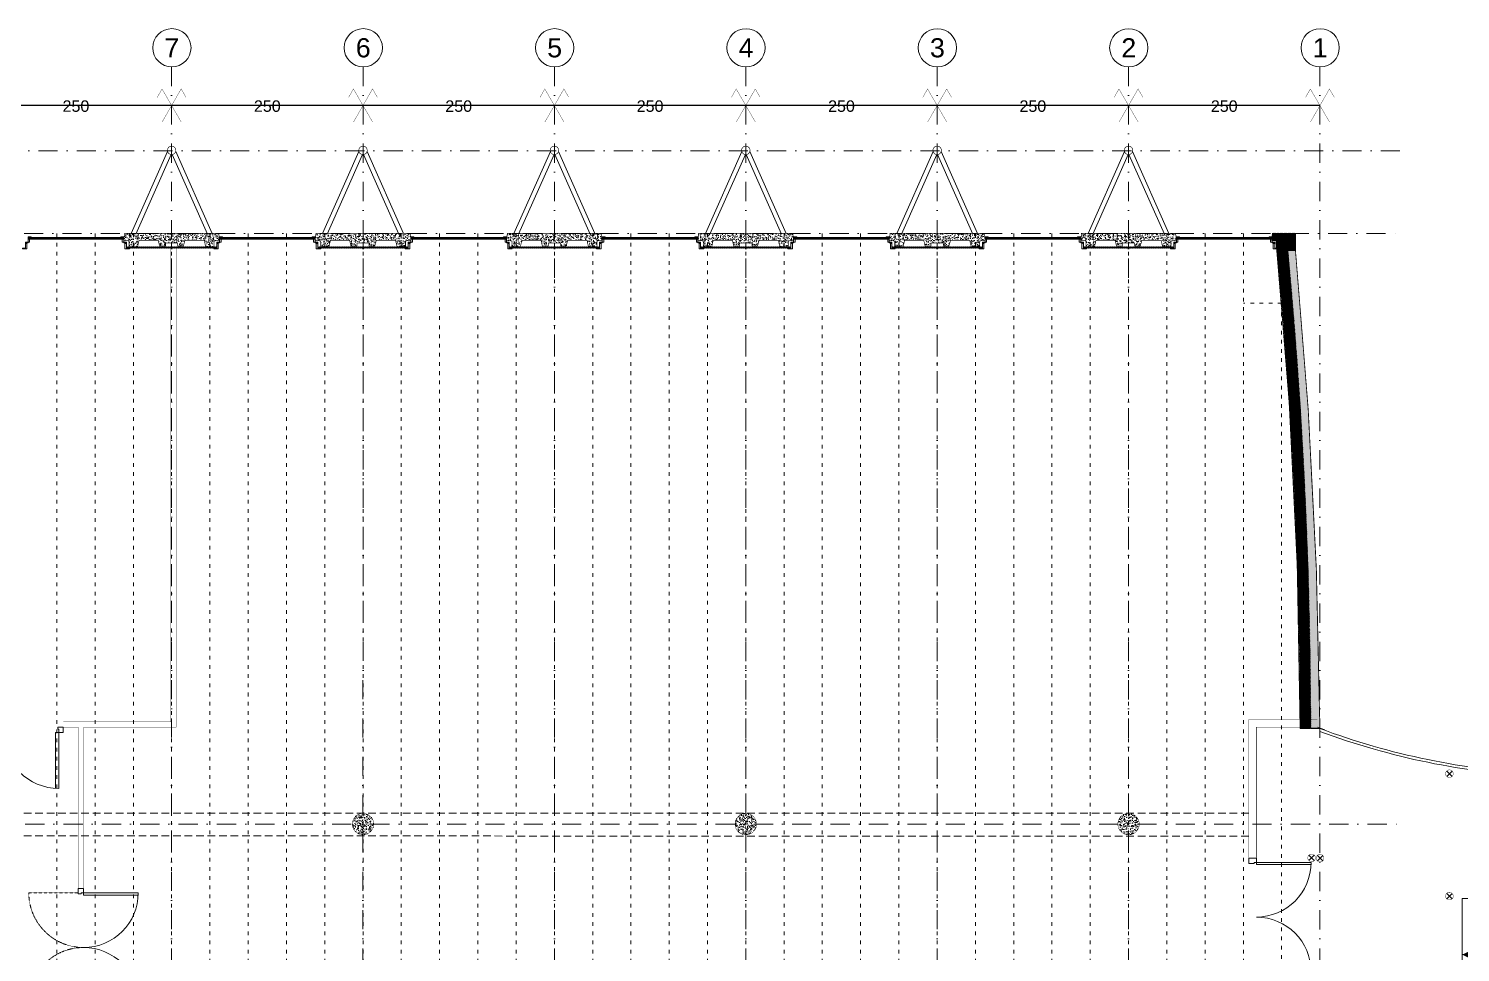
# Model space of a CAD drawing. Header units: millimetres. Extents: x 0 to 111176, y 95213 to 141729.
# Drawn here: x 53561 to 55431, y 115568 to 116776 of the extents above; entities that cross this region are included whole.
import ezdxf
from ezdxf.enums import TextEntityAlignment as Align

# ---------------------------------------------------------------- set-up
doc = ezdxf.new("R2010")
doc.units = ezdxf.units.MM
for name, pattern in [('ACAD_ISO03W100', [30, 12, -18]), ('CACHE2', [0.1875, 0.125, -0.0625]), ('CONTINU', [0]), ('DISCONTINU', [0.75, 0.5, -0.25]), ('HIDDEN2', [0.1875, 0.125, -0.0625]), ('TIRETPT2', [0.5, 0.25, -0.125, 0, -0.125])]:
    doc.linetypes.add(name, pattern=pattern)
doc.layers.get('Defpoints').update_dxf_attribs({"lineweight": 9})
doc.layers.add('CDP', color=7, linetype='Continuous', lineweight=9, true_color=0x364259)
doc.layers.add('STR_BOLLARD', color=7, linetype='Continuous', lineweight=9, true_color=0x1c1c1c)
doc.layers.add('Invisible', color=52, linetype='Continuous', lineweight=9, plot=False)
doc.layers.add('NOM_Espaces_SU', color=15, linetype='Continuous', lineweight=9, plot=False)
for name, color, linetype, lineweight in [('MEN_Ext', 115, 'Continuous', 9), ('MEN_Ext_Murs-rideaux', 113, 'Continuous', 9), ('MEN_Int', 153, 'Continuous', 9), ('MEN_Int_Escaliers', 25, 'Continuous', 9), ('MEN_Int_PCF', 177, 'Continuous', 9), ('NOM_Espaces', 14, 'Continuous', 9), ('SSI-Evacuation', 90, 'Continuous', 9), ('SSI_DI', 20, 'Continuous', 9), ('SSI_UGCIS', 94, 'Continuous', 9), ('STR_BOLLARD_Axes', 252, 'Continuous', 9), ('STR_BOLLARD_projeté', 251, 'Continuous', 9)]:
    doc.layers.add(name, color=color, linetype=linetype, lineweight=lineweight)
doc.styles.add('Arial-15', font='arial.ttf', dxfattribs={"height": 15})
doc.styles.add('Arial-20', font='arial.ttf', dxfattribs={"height": 20})
doc.styles.get("Standard").update_dxf_attribs({"font": 'arial.ttf'})
doc.dimstyles.new('Cote-15', dxfattribs={"dimtxt": 15, "dimasz": 15, "dimexe": 1.25, "dimexo": 0.625, "dimgap": 7.5, "dimtad": 1, "dimdec": 0, "dimrnd": 0.025, "dimtxsty": 'Arial-15', "dimblk": 'ARCHTICK', "dimcen": 2.5, "dimse1": 1, "dimse2": 1, "dimazin": 0, "dimtfac": 1, "dimtmove": 1, "dimatfit": 3, "dimfxl": 1, "dimarcsym": 0})

# ---------------------------------------------------------------- blocks, each defined once
blk = doc.blocks.new('Fenetres Ext')
for points in [[(14.09999999846332, 3.400000005214679), (14.09999999846332, 4.400000005214679), (18.09999999846332, 4.400000005214679), (18.09999999846332, 3.400000005214679)], [(14.09999999846332, 1.400000005214679), (139.0999999735504, 1.400000005214679), (139.0999999735504, 3.400000005214679), (14.09999999846332, 3.400000005214679), (14.09999999846332, 1.400000005214679)], [(14.09999999846332, -2.599999994785321), (16.09999999846332, -2.599999994785321), (16.09999999846332, 1.400000005214679), (14.09999999846332, 1.400000005214679)], [(139.0999999735504, 3.400000005214679), (139.0999999735504, 4.400000005214679), (135.0999999735504, 4.400000005214679), (135.0999999735504, 3.400000005214679)], [(139.0999999735504, -2.599999994785321), (137.0999999735504, -2.599999994785321), (137.0999999735504, 1.400000005214679), (139.0999999735504, 1.400000005214679)], [(6.599999998463318, -10.59999999478532), (10.59999999846332, -10.59999999478532), (10.59999999846332, -3.599999994785321), (11.59999999846332, -3.599999994785321), (11.59999999846332, -4.585936534454959), (12.59999999972251, -4.585936534454959), (12.59999999846332, -11.59999999478532), (6.599999998463318, -11.59999999478532)], [(10.59999999846332, -3.599999994785321), (14.09999999846332, -3.599999994785321), (14.09999999846332, -2.599999994785321), (10.59999999846332, -2.599999994785321), (10.59999999846332, -3.599999994785321)], [(142.5999999735504, -3.599999994785321), (139.0999999735504, -3.599999994785321), (139.0999999735504, -2.599999994785321), (142.5999999735504, -2.599999994785321), (142.5999999735504, -3.599999994785321)], [(146.5999999735504, -10.59999999478532), (142.5999999735504, -10.59999999478532), (142.5999999735504, -3.599999994785321), (141.5999999735504, -3.599999994785321), (141.5999999735504, -4.585936534454959), (140.5999999722912, -4.585936534454959), (140.5999999735504, -11.59999999478532), (146.5999999735504, -11.59999999478532)]]:
    blk.add_lwpolyline(points, close=True)
blk.add_lwpolyline([(14.09999999846332, 2.400000005214679), (139.0999999735504, 2.400000005214679)])
blk = doc.blocks.new('Porte battante double')
at = {"linetype": 'CACHE2'}
blk.add_lwpolyline([(148.4999999812571, 7.112156021292321), (148.4999999792781, 71.50000000564614, 0.4142135623730951), (76.9999999894062, 2.561137080192566e-09, 0.4142135623730951), (5.499999985331669, 71.50000000285218), (5.499999985331669, 6.926756824424956)], format="xyb", dxfattribs=at)
blk.add_lwpolyline([(145.4999999796273, -71.43703520618146), (145.4999999738066, 8.556526154279709e-09), (153.9999999788124, 5.064066499471664e-09), (153.9999999817228, 6.999999992724042), (146.9999999823049, 6.999999993131496), (146.9999999789288, 3.000000003085006), (148.499999980093, 3.00000000622822), (148.4999999784632, -71.49999999260763, -0.4142135623524235), (76.9999999894062, 2.561137080192566e-09, -0.4142135623524235), (5.49999998928979, -71.49999998963904), (5.49999998731073, 3.000000004947651), (6.999999989639036, 3.000000009546056), (6.999999984982423, 7.000000001513399), (-7.450580596923828e-09, 6.999999998603016), (0, 0), (8.499999992316589, 4.540197551250458e-09), (8.499999987892807, -71.43703519919654)], format="xyb")
blk = doc.blocks.new('Porte')
blk.add_lwpolyline([(9.972684131353162, 79.94161479349714), (9.99670763418544, 7.003293212503195), (-0.003291194327175617, 6.999999541556463), (0, 0), (6.99901430029422, 1.746229827404022e-09), (6.998190135927871, 2.502305638219696), (5.498190306709148, 2.501811587368138), (5.472664345637895, 80.00180251570418, -0.4142135623537333), (78.49669962038752, 7.025854876847006), (78.498181771487, 2.525855404732283), (76.99818194215186, 2.525361353880726), (76.99999345361721, -1.979060471057892e-09), (83.99901364254765, -6.05359673500061e-09), (83.99669897276908, 7.027666397683788), (78.49669962038752, 7.025854876847006)], format="xyb")
blk = doc.blocks.new('Porte double 10')
blk.add_lwpolyline([(81.43703520298004, -8.499999990832293), (9.99999999278225, -8.499999998079147), (9.99999999254942, 5.529727786779404e-10), (0, 0), (6.984919309616089e-10, -6.999999998952262), (6.999999993247911, -6.999999998544808), (6.999999993015081, -5.499999994033715), (81.49999999022111, -5.49999999141437, -0.4142135623524235), (10.00000000023283, -76.99999999135616, -0.4142135623524235), (81.50000000465661, -148.4999999768334), (7.000000007450581, -148.4999999893189), (7.000000007450581, -146.9999999848078), (1.909211277961731e-08, -146.9999999852153), (1.862645149230957e-08, -153.9999999845168), (10.00000000814907, -153.9999999832944), (10.00000000675209, -145.4999999846332), (81.43703521694988, -145.4999999774445)], format="xyb")
blk = doc.blocks.new('panneau+contreventement')
at = {"lineweight": 5}
h = blk.add_hatch(dxfattribs=at)
h.set_pattern_fill('AR-CONC', color=252, scale=0.04, angle=360, style=0)
h.set_pattern_definition([(49.99999999999994, (6.955815479159355e-08, 17.59999999470892), (7.287386759840159, -0.6375634215561317), [0.7619999999999998, -8.381999999999998]), (354.9999999999999, (6.955815479159355e-08, 17.59999999470892), (-1.409736856998765, 7.642273809561408), [0.6096, -6.7056233668]), (100.4514446999998, (0.6072803495580956, 17.54686985470835), (5.877649883614139, 7.004710076487798), [0.6476003520000001, -7.123609784]), (46.18419999999995, (6.955815479159355e-08, 19.63199999470817), (10.8431616356852, -1.681693117309098), [1.143, -12.573]), (96.63555760999995, (0.9035960695582617, 19.49185999470865), (9.49616536206013, 9.89704498390885), [0.9714009256, -10.6854243264]), (351.18415117, (6.955815479159355e-08, 19.63199999470817), (9.496165362599092, 9.897044983421296), [0.9143986827999999, -10.0583892768]), (20.99999999999999, (1.016000069557776, 19.12399999471018), (6.064575650765295, -4.090607927483512), [0.7619999999999999, -8.382]), (326, (1.016000069557776, 19.12399999471018), (2.472081133905891, 7.367518644892768), [0.6096, -6.7056]), (71.45144499999996, (1.521381373558143, 18.78311599870722), (8.53665677114865, 3.2769107554362), [0.647600352, -7.123597503999998]), (37.49999999999993, (6.955815479159355e-08, 17.59999999470892), (0.1235441300236765, 3.382201554926124), [0, -6.624319999999999, 0, -6.8072, 0, -6.731]), (7.499999999999964, (6.955815479159355e-08, 17.59999999470892), (2.672786500412234, 4.007222992724778), [0, -3.88112, 0, -6.47192, 0, -2.5654]), (327.4999999999998, (-2.265679930442275, 17.59999999470892), (5.423623806674856, -0.2291497597069439), [0, -2.54, 0, -7.9248, 0, -10.5156]), (317.4999999999999, (-3.281679930441896, 17.59999999470892), (5.925167255440723, 1.017059641333315), [0, -3.302, 0, -5.26288, 0, -7.4676])])
h.paths.add_polyline_path([(8.000000000007276, 16.62599197128293), (8.000000000007276, 12.62599197128293), (-8, 12.62599197128293), (-8, 16.62599197128293), (-15.27348650529757, 16.62599197128293), (-17.5, 9), (-42.54545454565005, 9), (-44.5, 17.59999999831052), (-55.5, 17.59999999831052), (-55.5, 10), (-62.5, 9), (-61.5, 0), (61.5, 0), (62.5, 9), (55.5, 10), (55.5, 17.59999999831052), (44.5, 17.59999999831052), (42.5, 9), (17.50000000000728, 9), (15.72651349470971, 16.62599197128293)])
at = {"layer": 'CDP'}
h = blk.add_hatch(dxfattribs=at)
h.set_pattern_fill('ANSI31', color=256, scale=5)
h.set_pattern_definition([(45, (0, 0), (-0.4419417382415922, 0.4419417382415922), [])])
h.paths.add_polyline_path([(-59, 17.59999999831052), (-59, 19.3999999983098), (58.99999999767169, 19.3999999983098), (58.99999999767169, 17.59999999831052)])
at = {"linetype": 'Continuous', "lineweight": 5, "const_width": 0.8799999952316284}
blk.add_lwpolyline([(8.000000000007276, 16.62599197128293), (8.000000000007276, 12.62599197128293), (-8, 12.62599197128293), (-8, 16.62599197128293), (-15.27348650529757, 16.62599197128293), (-17.5, 9), (-42.54545454565005, 9), (-44.5, 17.59999999831052), (-55.5, 17.59999999831052), (-55.5, 10), (-62.5, 9), (-61.5, 0), (61.5, 0), (62.5, 9), (55.5, 10), (55.5, 17.59999999831052), (44.5, 17.59999999831052), (42.5, 9), (17.50000000000728, 9), (15.72651349470971, 16.62599197128293)], close=True, dxfattribs=at)
for points in [[(-5.29915068641867, -107.0272467950708), (-52.79727948180198, 0.03446815508141299)], [(-0.5113040249361802, -103.0238181007117), (-46.75775930929467, 1.216600178464432)], [(0.5113040249361802, -103.0238181007117), (46.75775930929467, 1.216600178464432)], [(5.29915068641867, -107.0272467950708), (52.79727948180198, 0.03446815508141299)], [(52.79745963354026, 0), (46.20254036645974, 0)]]:
    blk.add_lwpolyline(points)
at = {"const_width": 0.8}
blk.add_lwpolyline([(4.886542232529791, -105.9757763550551, 128.1178204295244), (4.962955946750299, -106.1295426030811, 0.007805315424875689)], format="xyb", close=True, dxfattribs=at)
at = {"layer": 'CDP', "const_width": 0.2}
blk.add_lwpolyline([(-59, 17.59999999831052), (-59, 19.3999999983098), (58.99999999767169, 19.3999999983098), (58.99999999767169, 17.59999999831052), (-59, 17.59999999831052)], close=True, dxfattribs=at)
blk = doc.blocks.new('poteau')
at = {"layer": 'STR_BOLLARD', "lineweight": 5}
h = blk.add_hatch(dxfattribs=at)
h.set_pattern_fill('AR-CONC', color=252, scale=0.04, angle=359.9999999999999, style=0)
h.set_pattern_definition([(49.99999999999999, (-34103.71972945715, -3518.988229174639), (7.287386759840159, -0.6375634215561317), [0.762, -8.382000000000001]), (355, (-34103.71972945715, -3518.988229174639), (-1.409736856998765, 7.642273809561408), [0.6096, -6.7056233668]), (100.4514446999999, (-34103.11244917716, -3519.04135931464), (5.877649883614139, 7.004710076487798), [0.6476003520000001, -7.123609784]), (46.18419999999993, (-34103.71972945715, -3516.956229174639), (10.8431616356852, -1.681693117309098), [1.143, -12.573]), (96.63555760999996, (-34102.81613345716, -3517.096369174639), (9.49616536206013, 9.89704498390885), [0.9714009256, -10.6854243264]), (351.18415117, (-34103.71972945715, -3516.956229174639), (9.496165362599092, 9.897044983421296), [0.9143986828, -10.0583892768]), (21, (-34102.70372945715, -3517.46422917464), (6.064575650765295, -4.090607927483512), [0.762, -8.382000000000001]), (326, (-34102.70372945715, -3517.46422917464), (2.472081133905891, 7.367518644892768), [0.6096, -6.7056]), (71.45144499999996, (-34102.19834815315, -3517.805113170639), (8.53665677114865, 3.2769107554362), [0.6476003520000001, -7.123597503999999]), (37.49999999999994, (-34103.71972945715, -3518.988229174639), (0.1235441300236765, 3.382201554926124), [0, -6.62432, 0, -6.807200000000001, 0, -6.731000000000001]), (7.499999999999974, (-34103.71972945715, -3518.988229174639), (2.672786500412234, 4.007222992724778), [0, -3.88112, 0, -6.47192, 0, -2.5654]), (327.4999999999999, (-34105.98540945715, -3518.988229174639), (5.423623806674856, -0.2291497597069439), [0, -2.54, 0, -7.9248, 0, -10.5156]), (317.4999999999999, (-34107.00140945715, -3518.988229174639), (5.925167255440723, 1.017059641333315), [0, -3.302, 0, -5.26288, 0, -7.4676])])
edge = h.paths.add_edge_path()
edge.add_arc((2.613544936025392e-10, 6.674660824046441e-11), 13.99999999999927, 284.7547730335563, 644.0803509681097)
edge.add_arc((2.613806948659203e-10, 6.66435795437792e-11), 13.99999999999917, 284.0803509681096, 284.7547730335563)
at = {"layer": 'STR_BOLLARD', "lineweight": 5, "const_width": 0.5}
blk.add_lwpolyline([(3.565555101478822, -13.53834616259883, 339.820519298623), (3.405953449982917, -13.57937705112045, 0.002942729891838111)], format="xyb", close=True, dxfattribs=at)
blk = doc.blocks.new('Potelet')
at = {"lineweight": 0, "const_width": 0.5}
blk.add_lwpolyline([(-1.600976329688904, 4.736757835458326, 7.011262514145348), (1.19217006630147, 4.855793501891813, 0.1426276648438825)], format="xyb", close=True, dxfattribs=at)
at = {"ltscale": 5}
for points in [[(-3.535533905932737, -3.535533905932737), (3.535533905932738, 3.535533905932738)], [(-3.535533905932738, 3.535533905932738), (3.535533905932737, -3.535533905932737)]]:
    blk.add_lwpolyline(points, dxfattribs=at)
blk = doc.blocks.new('Demi-pignon')
h = blk.add_hatch()
h.set_pattern_fill('ANSI31', color=252, scale=10, angle=-89.99999999999999)
h.set_pattern_definition([(315, (15798.99354444985, 8695.125103045011), (0.8838834764831842, 0.8838834764831845), [])])
edge = h.paths.add_edge_path()
edge.add_line((-62.11281905308351, -628.6040347346297), (-62.11281905308533, -628.6397844067515))
edge.add_arc((6460.130552902065, -631.5314602852422), 6522.244012976076, 174.3610897732516, 179.9745975727593, ccw=False)
edge.add_line((-30.55167438650096, 9.336068274767058), (-25.09682034418438, 9.33606827476706))
edge.add_line((-25.09682034418438, 9.336068274767058), (-26.09682035706465, 18.39596526455807))
edge.add_line((-26.09682035706464, 18.39596526455807), (-56.09682035706464, 18.39596526455806))
edge.add_line((-56.09682035706464, 18.39596526455807), (-56.09682035706464, -3.604034735441928))
edge.add_line((-56.09682035706464, -3.604034735441928), (-46.1612564661973, -3.604034735441926))
edge.add_arc((6570.532482678151, -633.378937613089), 6646.59705909171, 174.5629839039005, 179.9588388157768)
edge.add_line((-76.06286127269595, -628.6040347354392), (-62.11281905308351, -628.6040347346297))
edge = h.paths.add_edge_path()
edge.add_line((-62.11281905308533, -1378.603889387461), (-76.06286127269595, -1378.603889387462))
edge.add_line((-76.06286127269595, -1378.603889387462), (-76.06286127269595, -1378.604034735442))
edge.add_arc((6708.070396473591, -1367.32589486679), 6784.142632293206, 180.095250077703, 185.381612910002)
edge.add_line((-46.16850938189964, -2003.602609768547), (-56.09682035706464, -2003.602609768551))
edge.add_line((-56.09682035706464, -2003.602609768551), (-56.09682035706464, -2025.602609768551))
edge.add_line((-56.09682035706464, -2025.602609768551), (-26.09682035706464, -2025.602609768551))
edge.add_line((-26.09682035706464, -2025.602609768551), (-25.09682029086435, -2017.072288127002))
edge.add_line((-25.09682029086434, -2017.072288127002), (-30.55167438649914, -2017.072288121869))
edge.add_arc((6680.307085616831, -1365.322901724218), 6742.43298516071, 180.1128603521102, 185.54709096399, ccw=False)
edge.add_line((-62.11281905308533, -1378.604034735439), (-62.11281905308533, -1378.603889387461))
at = {"lineweight": 5}
h = blk.add_hatch(dxfattribs=at)
h.set_pattern_fill('AR-CONC', color=252, scale=0.8, angle=270, style=0)
h.set_pattern_definition([(319.9999999999999, (15798.99354444985, 8695.125103045011), (-0.5020170798607612, -5.738081460806028), [0.5999999999999999, -6.599999999999999]), (265, (15798.99354444985, 8695.125103045011), (6.017537069600095, 1.110010668904), [0.48, -5.28]), (10.45144446000004, (15798.95170969785, 8694.64692959701), (5.515519927749036, -4.628070773816897), [0.5099215359999998, -5.609136895999998]), (316.1842, (15800.59354444985, 8695.125103045011), (-1.324154246344612, -8.53793064537258), [0.8999999999999995, -9.899999999999991]), (6.635635489999939, (15800.48319799385, 8694.413609085012), (7.792948806196404, -7.477295565393828), [0.764882736, -8.413710079999998]), (261.18416399, (15800.59354444985, 8695.125103045011), (7.792948802159922, -7.477295560438185), [0.7200000000000001, -7.920000008]), (291, (15800.19354444985, 8694.325103045012), (-3.220951125322711, -4.775256416947694), [0.6000000000000001, -6.600000000000001]), (236, (15800.19354444985, 8694.325103045012), (5.801200360374824, -1.946522655372654), [0.4799999999999999, -5.279999999999999]), (341.4514447400001, (15799.92513185785, 8693.92716501301), (2.58024922245083, -6.721779013839769), [0.5099215199999995, -5.609136895999995]), (307.5000000000001, (15798.99354444985, 8695.125103045011), (2.663150830650492, -0.09727884253832542), [0, -5.215999999999998, 0, -5.359999999999999, 0, -5.299999999999999]), (277.5, (15798.99354444985, 8695.125103045011), (3.155293695058882, -2.104556299537189), [0, -3.056, 0, -5.096, 0, -2.02]), (237.5, (15798.99354444985, 8696.90910304501), (-0.1804389738750382, -4.270579489379272), [0, -2, 0, -6.24, 0, -8.28]), (227.5, (15798.99354444985, 8697.70910304501), (0.8008398586585418, -4.66548935473909), [0, -2.6, 0, -4.143999999999999, 0, -5.879999999999999])])
edge = h.paths.add_edge_path()
edge.add_line((-76.06286127269595, -1378.603889387463), (-87.91185925913305, -1378.603889387463))
edge.add_line((-87.91185925913305, -1378.603889387463), (-87.91185922620207, -1378.604034735437))
edge.add_arc((7151.601345845076, -1323.391610826606), 7239.723741839555, 180.4369599787104, 185.3911985980951)
edge.add_line((-56.09682035706464, -2003.602609768551), (-46.16850938190146, -2003.602609768551))
edge.add_line((-46.16850938190146, -2003.602609768551), (-46.69343407983251, -1993.522203397642))
edge.add_arc((6508.957447730241, -1372.253895764869), 6585.023370820035, 180.0552520770599, 185.4136591410669, ccw=False)
edge.add_line((-76.06286127269595, -1378.604034735442), (-76.06286127269595, -1378.603889387463))
edge = h.paths.add_edge_path()
edge.add_line((-88.08178190969011, -628.6040347354419), (-76.06286127269595, -628.6040347354392))
edge.add_arc((6610.991568460195, -635.3146041633081), 6687.057796815601, 174.5793199602518, 179.9425027594255, ccw=False)
edge.add_line((-46.1612564661973, -3.604034735441928), (-56.09682035706464, -3.604034735438292))
edge.add_arc((7086.253441552688, -682.4389425839627), 7174.537204302172, 174.5707099585921, 179.5700709511673)
at = {"ltscale": 50, "const_width": 1}
for points in [[(-76.06286127269414, -628.6040347347607, -0.02354820973222907), (-46.1612564661973, -3.604034735441928), (-56.09682035706464, -3.604034735441928), (-56.09682035706464, 18.39596526455807), (-44.36470020732668, 18.39596526455807), (-26.09682035706464, 18.39596526455807), (-25.09682034418438, 9.336068274767058), (-30.55167438649914, 9.336068274767058, 0.02449707664726791), (-62.11280310527945, -628.604034734627), (-76.06284718028473, -628.590006370303)], [(-76.06286127269595, -1378.604034735442), (-62.11281905308533, -1378.603889387462), (-62.11281905308533, -1378.604034735442, 0.02371574882550749), (-30.55167438649914, -2017.072288121869), (-25.09682029086434, -2017.072288127002), (-26.09682035706464, -2025.602609768551), (-45.66204694910448, -2025.602609768551), (-56.09682035706464, -2025.602609768551), (-56.09682035706464, -2003.602609768551), (-46.16850938189782, -2003.602609768551, -0.02307020082949891)]]:
    blk.add_lwpolyline(points, format="xyb", close=True, dxfattribs=at)
at = {"const_width": 1}
for points in [[(-76.06286127269414, -628.6040347347625, -0.02340557217348866), (-46.1612564661973, -3.604034735441928), (-56.09682035706464, -3.604034735441928, 0.02181728809893834), (-88.08178190969011, -628.6040347354419), (-76.06286127269777, -628.6040347349372)], [(-76.06286127269595, -1378.604034735442), (-87.91185925913305, -1378.603889387463), (-87.91185922620207, -1378.604034735442, 0.02162031173250202), (-56.09682035706464, -2003.602609768551), (-46.16850938190146, -2003.602609768551), (-46.69343407983069, -1993.522203397645, -0.02338472269243292)]]:
    blk.add_lwpolyline(points, format="xyb", close=True, dxfattribs=at)
blk = doc.blocks.new('Axe-construction')
at = {"const_width": 0.4}
for points in [[(-18.71420953128381, 10.80465391055782), (-12.47613968752262, 21.60930782111564), (12.47613968752262, -21.60930782111564)], [(18.71420953128381, 10.80465391055782), (12.47613968752262, 21.60930782111564), (-12.47613968752262, -21.60930782111564)]]:
    blk.add_lwpolyline(points, dxfattribs=at)
blk = doc.blocks.new('n°-axe')
at = {"layer": 'STR_BOLLARD_Axes', "linetype": 'CONTINU', "ltscale": 60}
blk.add_circle((0, -25), 25, dxfattribs=at)
at = {"layer": 'STR_BOLLARD_Axes', "style": 'Arial-20'}
blk.add_attdef('AXE', text='', height=25, dxfattribs=at).set_placement((0, -25), align=Align.MIDDLE_CENTER)
blk = doc.blocks.new('*D453')
at = {"layer": 'Defpoints', "color": 0, "transparency": 16777216}
for p in [(53497.69499169949, 116675.1716039861), (53497.69499168474, 116675.1703419817), (53747.69499163938, 116675.1686825125)]:
    blk.add_point(p, dxfattribs=at)
at = {"layer": 'STR_BOLLARD_Axes', "color": 0, "lineweight": -2, "transparency": 16777216}
blk.add_line((53747.69499162463, 116675.167420508), (53497.69499168474, 116675.1703419817), dxfattribs=at)
at = {"layer": 'STR_BOLLARD_Axes', "color": 0, "lineweight": 5, "transparency": 16777216, "insert": (53622.69508115223, 116674.2633374588), "char_height": 15, "attachment_point": 5, "rotation": 359.99933044756455, "style": 'Arial-15'}
blk.add_mtext('250', dxfattribs=at)
blk = doc.blocks.new('_None')
blk = doc.blocks.new('*D454')
at = {"layer": 'Defpoints', "color": 0, "transparency": 16777216}
for p in [(53747.69499159366, 116675.1664606079), (53747.69499157892, 116675.1651986033), (53997.69499153355, 116675.1635391342)]:
    blk.add_point(p, dxfattribs=at)
at = {"layer": 'STR_BOLLARD_Axes', "color": 0, "lineweight": -2, "transparency": 16777216}
blk.add_line((53997.6949915188, 116675.1622771297), (53747.69499157892, 116675.1651986033), dxfattribs=at)
at = {"layer": 'STR_BOLLARD_Axes', "color": 0, "lineweight": 5, "transparency": 16777216, "insert": (53872.6950810464, 116674.2581940806), "char_height": 15, "attachment_point": 5, "rotation": 359.9993304475612, "style": 'Arial-15'}
blk.add_mtext('250', dxfattribs=at)
blk = doc.blocks.new('*D455')
at = {"layer": 'Defpoints', "color": 0, "transparency": 16777216}
for p in [(53997.69499148785, 116675.1613172296), (53997.6949914731, 116675.1600552251), (54247.69499142774, 116675.158395756)]:
    blk.add_point(p, dxfattribs=at)
at = {"layer": 'STR_BOLLARD_Axes', "color": 0, "lineweight": -2, "transparency": 16777216}
blk.add_line((54247.69499141299, 116675.1571337515), (53997.6949914731, 116675.1600552251), dxfattribs=at)
at = {"layer": 'STR_BOLLARD_Axes', "color": 0, "lineweight": 5, "transparency": 16777216, "insert": (54122.69508094059, 116674.2530507023), "char_height": 15, "attachment_point": 5, "rotation": 359.99933044756455, "style": 'Arial-15'}
blk.add_mtext('250', dxfattribs=at)
blk = doc.blocks.new('*D456')
at = {"layer": 'Defpoints', "color": 0, "transparency": 16777216}
for p in [(54247.69499138203, 116675.1561738513), (54247.69499136728, 116675.1549118468), (54497.69499132193, 116675.1532523777)]:
    blk.add_point(p, dxfattribs=at)
at = {"layer": 'STR_BOLLARD_Axes', "color": 0, "lineweight": -2, "transparency": 16777216}
blk.add_line((54497.69499130718, 116675.1519903732), (54247.69499136728, 116675.1549118468), dxfattribs=at)
at = {"layer": 'STR_BOLLARD_Axes', "color": 0, "lineweight": 5, "transparency": 16777216, "insert": (54372.69508083476, 116674.2479073241), "char_height": 15, "attachment_point": 5, "rotation": 359.99933044756455, "style": 'Arial-15'}
blk.add_mtext('250', dxfattribs=at)
blk = doc.blocks.new('*D457')
at = {"layer": 'Defpoints', "color": 0, "transparency": 16777216}
for p in [(54497.69499127622, 116675.1510304731), (54497.69499126147, 116675.1497684685), (54747.69499121611, 116675.1481089994)]:
    blk.add_point(p, dxfattribs=at)
at = {"layer": 'STR_BOLLARD_Axes', "color": 0, "lineweight": -2, "transparency": 16777216}
blk.add_line((54747.69499120137, 116675.1468469949), (54497.69499126147, 116675.1497684685), dxfattribs=at)
at = {"layer": 'STR_BOLLARD_Axes', "color": 0, "lineweight": 5, "transparency": 16777216, "insert": (54622.69508072895, 116674.2427639458), "char_height": 15, "attachment_point": 5, "rotation": 359.99933044756455, "style": 'Arial-15'}
blk.add_mtext('250', dxfattribs=at)
blk = doc.blocks.new('*D458')
at = {"layer": 'Defpoints', "color": 0, "transparency": 16777216}
for p in [(54747.6949911704, 116675.1458870948), (54747.69499115565, 116675.1446250903), (54997.69499111029, 116675.1429656212)]:
    blk.add_point(p, dxfattribs=at)
at = {"layer": 'STR_BOLLARD_Axes', "color": 0, "lineweight": -2, "transparency": 16777216}
blk.add_line((54997.69499109554, 116675.1417036167), (54747.69499115565, 116675.1446250903), dxfattribs=at)
at = {"layer": 'STR_BOLLARD_Axes', "color": 0, "lineweight": 5, "transparency": 16777216, "insert": (54872.69508062316, 116674.2376205675), "char_height": 15, "attachment_point": 5, "rotation": 359.99933044756455, "style": 'Arial-15'}
blk.add_mtext('250', dxfattribs=at)
blk = doc.blocks.new('*D459')
at = {"layer": 'Defpoints', "color": 0, "transparency": 16777216}
for p in [(54997.69499106458, 116675.1407437165), (54997.69499104983, 116675.1394817121), (55247.69499100447, 116675.1378222429)]:
    blk.add_point(p, dxfattribs=at)
at = {"layer": 'STR_BOLLARD_Axes', "color": 0, "lineweight": -2, "transparency": 16777216}
blk.add_line((55247.69499098972, 116675.1365602384), (54997.69499104983, 116675.1394817121), dxfattribs=at)
at = {"layer": 'STR_BOLLARD_Axes', "color": 0, "lineweight": 5, "transparency": 16777216, "insert": (55122.69508051732, 116674.2324771892), "char_height": 15, "attachment_point": 5, "rotation": 359.99933044756455, "style": 'Arial-15'}
blk.add_mtext('250', dxfattribs=at)
blk = doc.blocks.new('_ArchTick')
at = {"color": 0, "linetype": 'ByBlock', "const_width": 0.15}
blk.add_lwpolyline([(-0.5, -0.5), (0.5, 0.5)], dxfattribs=at)
blk = doc.blocks.new('*D329')
at = {"layer": 'Defpoints', "color": 0, "transparency": 16777216}
for p in [(549.5377146291728, -13508.05946568745), (5264.817253654736, -14740.35340675733), (6264.817253231424, -14740.3739802704), (5570.944714099651, -14793.03541031915), (6112.226067019554, -14961.81572679074)]:
    blk.add_point(p, dxfattribs=at)
at = {"layer": 'Invisible', "color": 0, "lineweight": -2, "transparency": 16777216}
blk.add_arc((5264.817253654728, -14740.35340675733), 310.6274545782229, 345.353860710707, 359.9988212245312, dxfattribs=at)
at = {"layer": 'Invisible', "color": 0, "lineweight": -2, "transparency": 16777216, "xscale": 15, "yscale": 15, "zscale": 15}
for p, rotation in [((5575.444708167211, -14740.35979745533), 89.99882122453117), ((5565.351139245327, -14818.89511000829), 255.353860710707)]:
    blk.add_blockref('_ArchTick', p, dxfattribs=dict(at, rotation=rotation))
at = {"layer": 'Invisible', "color": 0, "transparency": 16777216, "insert": (5556.53097612429, -14777.84523645139), "char_height": 15, "attachment_point": 5, "rotation": 82.67634096761911, "style": 'Arial-15'}
blk.add_mtext('14,64°', dxfattribs=at)
blk = doc.blocks.new('Esca double')
for p, q in [((-13.00000003063303, 12.00000001416686), (324.9999999693674, 12.00000001286389)), ((-13.0000000311997, -134.9999999860231), (-13.00000003063303, 12.00000001416686)), ((12.9999999688003, -134.9999999861233), (12.99999996936697, 12.00000001406661)), ((38.9999999688003, -134.9999999862235), (38.99999996936697, 12.0000000139664)), ((64.99999996880032, -134.9999999863237), (64.999999969367, 12.00000001386617)), ((90.99999996880035, -134.999999986424), (90.99999996936702, 12.00000001376594)), ((116.9999999688004, -134.9999999865242), (116.9999999693671, 12.00000001366571)), ((133.8820943152711, -134.9999999865067), (183.3938992372431, 12.00000001340977)), ((142.9999999689651, -92.26467262688318), (142.9999999693671, 12.00000001356548)), ((168.9999999692627, -15.07096080463564), (168.9999999693671, 12.00000001346527)), ((194.9999999688005, -134.9999999868249), (194.9999999693672, 12.00000001336504)), ((220.9999999688005, -134.9999999869251), (220.9999999693672, 12.00000001326479)), ((246.9999999688006, -134.9999999870253), (246.9999999693673, 12.00000001316458)), ((272.9999999688006, -134.9999999871255), (272.9999999693673, 12.00000001306435)), ((298.9999999688007, -134.9999999872258), (298.9999999693674, 12.00000001296412)), ((324.9999999688007, -134.9999999871361), (324.9999999693674, 12.00000001286389)), ((168.9999999688004, -134.9999999867246), (168.9999999692024, -30.73532736427996)), ((324.999999969084, -61.4999999909495), (158.6379967749907, -61.4999999903082)), ((142.9999999688004, -134.9999999866244), (142.9999999689047, -107.9290391682598)), ((-13.0000000311997, -134.9999999860231), (324.9999999688007, -134.9999999871361)), ((-13.0000000311997, -146.9836496618428), (-13.00000003176638, -293.9836496618428)), ((324.9999999688007, -146.9836496629559), (-13.0000000311997, -146.9836496618428)), ((12.9999999688003, -146.9836496617532), (12.99999996823362, -293.983649661943)), ((38.99999996880035, -146.9836496618534), (38.99999996823368, -293.9836496620433)), ((64.99999996880041, -146.9836496619536), (64.99999996823374, -293.9836496621435)), ((90.99999996880047, -146.9836496620538), (90.9999999682338, -293.9836496622437)), ((116.9999999688005, -146.9836496621541), (116.9999999682338, -293.983649662344)), ((178.1179056223299, -146.9836496624722), (128.6061007003579, -293.9836496623887)), ((142.9999999688006, -146.9836496622543), (142.9999999683986, -251.248322284699)), ((168.9999999688006, -146.9836496623545), (168.9999999686962, -174.0546104807191)), ((194.9999999688006, -146.9836496624548), (194.9999999682339, -293.9836496626447)), ((220.9999999688006, -146.983649662555), (220.999999968234, -293.9836496627449)), ((246.9999999688007, -146.9836496626552), (246.999999968234, -293.9836496628451)), ((272.9999999688007, -146.9836496627555), (272.999999968234, -293.9836496629453)), ((298.9999999688007, -146.9836496628557), (298.999999968234, -293.9836496630455)), ((324.9999999688007, -146.9836496629559), (324.999999968234, -293.9836496631458)), ((168.9999999686358, -189.7189770220958), (168.9999999682339, -293.9836496625444)), ((-13.00000003148301, -220.4836496580294), (153.3620031626103, -220.4836496586707)), ((142.9999999683383, -266.9126888443433), (142.9999999682339, -293.9836496624442)), ((324.999999968234, -293.9836496631458), (-13.00000003176638, -293.9836496618428))]:
    blk.add_line(p, q)
at = {"linetype": 'DISCONTINU'}
for p, q in [((128.6061007104215, -134.9999999864894), (178.1179056206777, 12.00000001343011)), ((153.3620031630943, -61.49999998920225), (-13.00000003091637, -61.49999998895366)), ((183.3938992271795, -146.9836496624896), (133.8820943169233, -293.9836496624091)), ((158.6379967745067, -220.4836496597767), (324.9999999685173, -220.4836496600253))]:
    blk.add_line(p, q, dxfattribs=at)
for points in [[(-13.00000003091637, -61.4999999859281), (-0.5000000295193843, -67.74999998828551), (-0.5000000310327835, -55.24999998959518)], [(158.6379967810419, -61.49999998728264), (171.1379967824389, -67.74999998964005), (171.1379967809255, -55.24999999094972)], [(153.3620031565591, -220.4836496616963), (140.8620031551621, -214.2336496593389), (140.8620031566755, -226.7336496580292)], [(324.9999999685174, -220.4836496630508), (312.4999999671204, -214.2336496606934), (312.4999999686338, -226.7336496593838)]]:
    blk.add_solid(points)
blk = doc.blocks.new('PO14A')
blk.add_lwpolyline([(-9.999999995525855, -78.43703521069969), (-9.99999999555996, -6.999999993421824), (-1.499999996087809, -6.999999993916362), (-1.499999995550638, 0), (-8.49999999555564, 3.922195901395753e-10), (-8.49999999555564, -3.99999999361782), (-6.999999990907213, -3.99999999361782), (-6.999999995832695, -78.49999999804496, -0.4142135623524235), (-78.4999999955545, -6.999999993916362, -0.4142135623524235), (-149.9999999952763, -78.49999999804496), (-150.0000000002018, -3.99999999361782), (-148.4999999955534, -3.99999999361782), (-148.4999999955534, 3.922195901395753e-10), (-155.4999999955584, 0), (-155.4999999950212, -6.999999993916362), (-146.999999995549, -6.999999993421824), (-146.9999999955832, -78.43703521069969)], format="xyb")
blk = doc.blocks.new('BLOCLOCAL')
blk.add_lwpolyline([(0, 0.371824271303467), (0.9958800605197923, 0.371824271303467), (0.9958800605197923, 0), (0, 0)], close=True)
at = {"linetype": 'Continuous'}
blk.add_attdef('AFFECTATION', text='', height=0.0705547034740448, dxfattribs=at).set_placement((0.487939872969227, 0.04559894081668858), align=Align.CENTER)
at = {"layer": 'NOM_Espaces_SU', "linetype": 'Continuous'}
blk.add_attdef('CODE', text='', height=0.0705547034740448, dxfattribs=at).set_placement((0.4827368221802061, 0.2657278162891714), align=Align.CENTER)
blk = doc.blocks.new('Fleche-evac')
at = {"layer": 'SSI-Evacuation', "const_width": 20}
for points in [[(0, 0), (0, -40.00000000000003)], [(0, -50.00000000000003), (0, -90.00000000000003)], [(38.28427124746167, -107.0710678118653), (0, -145.3553390593279), (-38.28427124746167, -107.0710678118653)]]:
    blk.add_lwpolyline(points, dxfattribs=at)
blk = doc.blocks.new('Déclencheur-manuel')
at = {"const_width": 0.3}
blk.add_lwpolyline([(0, 0), (10, 0), (10, 20), (-10, 20), (-9.999985865492476, -7.067241274999348e-06)], close=True, dxfattribs=at)
blk.add_lwpolyline([(-5.933901802327859, 18.3424776436577, 0.8646110723044432), (6.150639911274289, 18.59244941637581)], format="xyb", dxfattribs=at)
blk.add_lwpolyline([(-0.09998414403601075, 1.42783105989156), (-0.09537600923237924, 13.244760594187)], dxfattribs=at)
blk = doc.blocks.new('boitier-UGCIS')
at = {"ltscale": 5, "const_width": 4}
blk.add_lwpolyline([(-11.17476362731168, 0), (-5.587381813655611, -9.677629182538226), (5.587381813655838, -9.677629182538226), (11.17476362731168, 0), (5.587381813655838, 9.67762918253834), (-5.587381813655838, 9.67762918253834)], close=True, dxfattribs=at)
blk = doc.blocks.new('escalier-liaison')
at = {"layer": 'MEN_Ext_Murs-rideaux'}
for centre, radius, start, end in [((188.5043841797401, 736.3440433654214), 423.9813112635907, 224.8168895355722, 268.8673874899694), ((187.9561937729343, 730.1628094593543), 414.256455747961, 224.9483111907741, 268.9166300194646), ((286.1826341202422, 1269.443007522532), 954.7018994213403, 272.8783634282235, 290.4663820297085), ((286.0938211541057, 1270.038075966862), 958.7962684330665, 272.8713755520196, 290.3882514624622), ((188.5043841797401, -736.3414345349847), 423.9813112635907, 91.13261251003388, 135.1831104646124), ((187.9561937729343, -730.1602006289177), 414.256455747961, 91.08336998053866, 135.051688809219), ((286.0938211541057, -1270.035467136426), 958.7962684330665, 69.61174853756528, 87.12862444798364), ((286.1826341202422, -1269.440398692095), 954.7018994213403, 69.53361797039797, 87.12163657177976)]:
    blk.add_arc(centre, radius, start, end, dxfattribs=at)
at = {"layer": 'MEN_Int', "extrusion": (0, 0, -1), "xscale": -1, "rotation": 180}
blk.add_blockref('PO14A', (-178.6237448587445, 312.4455682734661), dxfattribs=at)
at = {"layer": 'MEN_Int', "extrusion": (0, 0, -1)}
blk.add_blockref('PO14A', (-178.6237448587445, -312.4429594430294), dxfattribs=at)
at = {"layer": 'MEN_Int_Escaliers'}
blk.add_blockref('Esca double', (109.1367397225499, 140.9909384560087), dxfattribs=at)
at = {"layer": 'NOM_Espaces', "xscale": 160, "yscale": 160, "zscale": 160}
for p, values in [((224.1033951646336, 189.9940983423367), {'CODE': 'BURCL08', 'AFFECTATION': 'Circulation'}), ((198.1840319476105, -28.9557415194904), {'CODE': 'BURESC05', 'AFFECTATION': 'Escalier'})]:
    blk.add_blockref('BLOCLOCAL', p, dxfattribs=at).add_auto_attribs(values)
at = {"layer": 'SSI-Evacuation', "xscale": -1, "rotation": 180}
blk.add_blockref('Fleche-evac', (257.1237448512722, 317.5056127718199), dxfattribs=at)
at = {"layer": 'SSI-Evacuation'}
blk.add_blockref('Fleche-evac', (257.1237448512722, -317.5030039413832), dxfattribs=at)
at = {"layer": 'SSI_DI', "xscale": -1}
blk.add_blockref('Déclencheur-manuel', (173.9548093853905, 286.8132674994013), dxfattribs=at)
at = {"layer": 'SSI_DI', "rotation": 180}
blk.add_blockref('Déclencheur-manuel', (173.9548093853905, -286.8106586689646), dxfattribs=at)
at = {"layer": 'SSI_UGCIS', "xscale": -1, "rotation": 180}
blk.add_blockref('boitier-UGCIS', (338.6272125263591, 294.6802923727046), dxfattribs=at)
at = {"layer": 'SSI_UGCIS'}
blk.add_blockref('boitier-UGCIS', (338.6272125263591, -294.6776835422679), dxfattribs=at)
at = {"layer": 'STR_BOLLARD', "rotation": 180}
for p in [(63.23776289478667, 316.0000382581275), (150.8737448512722, 306.3313365407594), (63.23776289478667, 156.0000382581275)]:
    blk.add_blockref('Potelet', p, dxfattribs=at)
at = {"layer": 'STR_BOLLARD', "xscale": -1, "rotation": 180}
for p in [(451.0097268077577, 316.0000382581275), (363.3737448512722, 306.3313365407594), (451.0097268077577, 156.0000382581275)]:
    blk.add_blockref('Potelet', p, dxfattribs=at)
at = {"layer": 'STR_BOLLARD'}
for p in [(-116.7622371052133, 294.0001852161004), (-116.7622371052133, 206.0001852161004), (631.0097268077577, 206.0001852161004), (-116.7622371052133, 44.00025217855728), (631.0097268077577, 44.00025217855728), (-116.7622371052133, -43.99771468270046), (631.0097268077577, -43.99771468270046), (451.0097268077577, -155.9977146827005), (-116.7622371052133, -205.9977146827005), (631.0097268077577, -205.9977146827005), (-116.7622371052133, -293.9977146827005), (363.3737448512722, -306.3288011482146), (451.0097268077577, -315.9975028655826)]:
    blk.add_blockref('Potelet', p, dxfattribs=at)
at = {"layer": 'STR_BOLLARD', "xscale": -1}
for p in [(63.23776289478667, -155.9977146827005), (63.23776289478667, -315.9975028655826), (150.8737448512722, -306.3288011482146)]:
    blk.add_blockref('Potelet', p, dxfattribs=at)
blk = doc.blocks.new('trace-implantation_1')
at = {"layer": 'Invisible'}
dim = blk.add_angular_dim_2l(base=(306.1274604448708, -52.68200356180751), line1=((847.4088133647738, -221.4623200334026), (-4715.279539025607, 1232.293941069895)), line2=((-4.456524038687348e-11, 1.2732925824821e-11), (999.999999576643, -0.02057351305302291)), dimstyle='Cote-15', dxfattribs=at)
dim.commit()
dim.dimension.update_dxf_attribs({"geometry": '*D329', "text_midpoint": (291.7137224695089, -37.49182969405229), "insert": (-5264.81725365478, 14740.35340675734)})

msp = doc.modelspace()

# ---------------------------------------------------------------- linework, layer by layer
at = {"layer": 'CDP', "const_width": 0.5}
for points in [[(53746.53700977671, 116489.282411004), (53746.53700978206, 116332.6634716068)], [(53753.53700977671, 116489.2824110043), (53753.53700978206, 116332.6634716072)], [(53746.53700978206, 116332.6634716068), (53746.53700976972, 115869.4227531369)], [(53753.53700978206, 116332.6634716072), (53753.53700977065, 115862.4227531284)], [(53606.04564677635, 115869.4227531159), (53625.63700972418, 115869.4227531136)], [(53606.04564677798, 115862.422753116), (53625.63700972348, 115862.4227531136)], [(53625.63700972418, 115869.4227531136), (53746.53700976972, 115869.4227531369)], [(53625.6370097307, 115862.422753104), (53625.63700972232, 115651.6189764528)], [(53632.63700968646, 115862.422753143), (53632.63700971231, 115651.61897646)], [(53632.63700968646, 115862.422753143), (53753.53700977554, 115862.4227531366)], [(55244.35486384122, 115872.7192682562), (55154.64224004084, 115872.7192682564), (55154.64224006343, 115691.3738961097)], [(55244.35486384122, 115862.7192682562), (55164.64224004201, 115862.7192682564)], [(55164.64224004201, 115862.7192682564), (55164.64224004201, 115862.7192682564), (55164.64224006389, 115682.8738961117)]]:
    msp.add_lwpolyline(points, dxfattribs=at)
at = {"layer": 'STR_BOLLARD'}
msp.add_line((55253.94998173243, 115859.1903529025), (55244.35486383657, 115862.7211330349), dxfattribs=at)
at = {"layer": 'STR_BOLLARD', "linetype": 'HIDDEN2', "ltscale": 80}
for points in [[(55154.642239737, 115750.3023739355), (50746.59909623468, 115750.472257705)], [(55154.64223974061, 115720.3023739132), (50746.59909622269, 115720.4722576827)]]:
    msp.add_lwpolyline(points, dxfattribs=at)
at = {"layer": 'STR_BOLLARD_Axes', "linetype": 'TIRETPT2', "ltscale": 100}
for points in [[(53747.69602875259, 116725.5787996889), (53747.64624348698, 114305.7069272765)], [(53997.69602864677, 116725.5736563106), (53997.64624338116, 114305.7017838982)], [(54247.69602854094, 116725.5685129324), (54247.64624327535, 114305.69664052)], [(54497.69602843513, 116725.5633695541), (54497.64624316953, 114305.6914971417)], [(54747.69602832932, 116725.5582261758), (54747.64624306371, 114305.6863537634)], [(54997.69602822349, 116725.5530827976), (54997.64624295789, 114305.6812103852)], [(55247.69602811767, 116725.5479394193), (55247.64624285208, 114305.6760670069)], [(55352.13560637982, 116615.6881440873), (49857.24344091351, 116615.6857451394)], [(49897.73355440309, 116507.9214774474), (55353.03378627894, 116507.9214774474)], [(49899.13701007343, 115735.922753153), (55354.43724194928, 115735.922753153)]]:
    msp.add_lwpolyline(points, dxfattribs=at)
at = {"layer": 'STR_BOLLARD_projeté', "color": 252, "linetype": 'ACAD_ISO03W100', "lineweight": 5, "ltscale": 0.4}
for points in [[(53597.68786313613, 116507.6881440873), (53597.68786313613, 114463.6853513896)], [(53647.68786313613, 116507.6881440873), (53647.68786313613, 114463.6853295607)], [(53697.68786313613, 116507.6881440873), (53697.68786313613, 114463.6853077319)], [(53747.68786313613, 116507.6881440873), (53747.68786313613, 114463.685285903)], [(53797.68786313613, 116507.6881440873), (53797.68786313613, 114463.6852640741)], [(53847.68786313613, 116507.6881440873), (53847.68786313613, 114463.6852422452)], [(53897.68786313613, 116507.6881440873), (53897.68786313613, 114463.6852204163)], [(53947.68786313613, 116507.6881440873), (53947.68786313613, 114463.6851985874)], [(53997.68786313613, 116507.6881440873), (53997.68786313613, 114463.6851767585)], [(54047.68786313613, 116507.6881440873), (54047.68786313613, 114463.6851549296)], [(54097.68786313613, 116507.6881440873), (54097.68786313613, 114463.6851331007)], [(54147.68786313613, 116507.6881440873), (54147.68786313613, 114463.6851112718)], [(54197.68786313613, 116507.6881440873), (54197.68786313613, 114463.685089443)], [(54247.68786313613, 116507.6881440873), (54247.68786313613, 114463.6850676141)], [(54297.68786313606, 116507.6881440873), (54297.68786313606, 114463.6850457852)], [(54347.68786313606, 116507.6881440873), (54347.68786313606, 114463.6850239563)], [(54397.68786313606, 116507.6881440873), (54397.68786313606, 114463.6850021274)], [(54447.68786313606, 116507.6881440873), (54447.68786313606, 114463.6849802985)], [(54497.68786313606, 116507.6881440873), (54497.68786313606, 114463.6849584696)], [(54547.68786313606, 116507.6881440873), (54547.68786313606, 114463.6849366407)], [(54597.68786313606, 116507.6881440873), (54597.68786313606, 114463.6849148118)], [(54647.68786313606, 116507.6881440873), (54647.68786313606, 114463.684892983)], [(54697.68786313606, 116507.6881440873), (54697.68786313606, 114463.6848711541)], [(54747.68786313606, 116507.6881440873), (54747.68786313606, 114463.6848493252)], [(54797.68786313606, 116507.6881440873), (54797.68786313606, 114463.6848274963)], [(54847.68786313606, 116507.6881440873), (54847.68786313606, 114463.6848056674)], [(54897.68786313606, 116507.6881440873), (54897.68786313606, 114463.6847838385)], [(54947.68786313606, 116507.6881440873), (54947.68786313606, 114463.6847620096)], [(54997.68786313606, 116507.6881440873), (54997.68786313606, 114463.6847401807)], [(55047.68786313606, 116507.6881440873), (55047.68786313606, 114463.6847183518)], [(55097.68786313606, 116507.6881440873), (55097.68786313606, 114463.6846965229)], [(55147.68786313606, 116507.6881440873), (55147.68786313606, 114463.6846746941)], [(55197.68786313606, 116416.7780519575), (55147.68786313606, 116416.7780519575)], [(55197.64774920327, 116416.7780519575), (55197.64774920327, 114554.4834679577)]]:
    msp.add_lwpolyline(points, dxfattribs=at)

# ---------------------------------------------------------------- block references
at = {"layer": 'Invisible'}
for name, p, rotation in [('trace-implantation_1', (52997.70920685258, 111485.6868780959), 270), ('escalier-liaison', (55867.82702955631, 115485.7487773883), 180)]:
    msp.add_blockref(name, p, dxfattribs=dict(at, rotation=rotation))
at = {"layer": 'MEN_Ext'}
for p in [(53546.0957269859, 116499.2337683533), (53796.09572696774, 116499.2337683466), (54046.09572694073, 116499.23377123), (54296.09572691349, 116499.2337683481), (54546.09572689905, 116499.2337683459), (54796.09572686296, 116499.2337683527), (55046.09572683799, 116499.233768354)]:
    msp.add_blockref('Fenetres Ext', p, dxfattribs=at)
at = {"layer": 'MEN_Int'}
for name, p, rotation in [('Porte', (53606.04564680732, 115862.4227533946), 180), ('Porte battante double', (53632.63700972185, 115497.6189764768), 90)]:
    msp.add_blockref(name, p, dxfattribs=dict(at, rotation=rotation))
at = {"layer": 'MEN_Int_PCF'}
msp.add_blockref('Porte double 10', (55154.64224006296, 115691.3738961097), dxfattribs=at)
at = {"layer": 'STR_BOLLARD', "rotation": 180}
for name, p in [('panneau+contreventement', (53747.69572696731, 116508.0337690893)), ('panneau+contreventement', (53997.69572694234, 116508.0337690906)), ('panneau+contreventement', (54247.69572692057, 116508.03376909)), ('panneau+contreventement', (54497.69572689257, 116508.0337690859)), ('panneau+contreventement', (54747.69572686766, 116508.0337690848)), ('panneau+contreventement', (54997.69572684268, 116508.033769086)), ('Demi-pignon', (55159.61429582998, 114482.5630953307)), ('Potelet', (55247.85486382516, 115691.4189968799))]:
    msp.add_blockref(name, p, dxfattribs=at)
at = {"layer": 'STR_BOLLARD', "xscale": -1}
msp.add_blockref('Demi-pignon', (55159.6142958365, 116489.2824109977), dxfattribs=at)
at = {"layer": 'STR_BOLLARD'}
for p in [(53997.68786313613, 115735.922753153), (54497.68786313606, 115735.9227531413), (54997.68786313606, 115735.9227531427)]:
    msp.add_blockref('poteau', p, dxfattribs=at)
at = {"layer": 'STR_BOLLARD_Axes', "rotation": 0.119482354438715}
for p, values in [((53747.9582415698, 116775.5751230787), {'AXE': '7'}), ((53997.95824146397, 116775.5699797004), {'AXE': '6'}), ((54247.95824142586, 116775.5681281111), {'AXE': '5'}), ((54497.95824125233, 116775.5596929439), {'AXE': '4'}), ((54747.95824121425, 116775.5578413546), {'AXE': '3'}), ((54997.95824104069, 116775.5494061873), {'AXE': '2'}), ((55247.95824093487, 116775.5442628091), {'AXE': '1'})]:
    msp.add_blockref('n°-axe', p, dxfattribs=at).add_auto_attribs(values)
at = {"layer": 'STR_BOLLARD_Axes', "linetype": 'CONTINU', "ltscale": 60, "rotation": 0.119375876629698}
for p in [(53747.69499157892, 116675.1651986034), (53997.6949914731, 116675.1600552251), (54247.69499135606, 116675.1549118469), (54497.69499126147, 116675.1497684686), (54747.69499115564, 116675.1446250903), (54997.69499104983, 116675.1394817121), (55247.69499097497, 116675.1352981974)]:
    msp.add_blockref('Axe-construction', p, dxfattribs=at)

# ---------------------------------------------------------------- dimensions: what is measured, and where the dimension line sits
at = {"layer": 'STR_BOLLARD_Axes', "lineweight": 5}
for base, p1, p2, angle, picture, middle in [((53497.69499168474, 116675.1703419817), (53747.69499163938, 116675.1686825125), (53497.69499169949, 116675.1716039861), 179.99933044757123, '*D453', (53622.69499165469, 116666.6047426435)), ((53747.69499157892, 116675.1651986033), (53997.69499153356, 116675.1635391342), (53747.69499159367, 116675.1664606079), 179.9993304475479, '*D454', (53872.69499154887, 116666.5995992653)), ((53997.6949914731, 116675.1600552251), (54247.69499142774, 116675.158395756), (53997.69499148785, 116675.1613172296), 179.99933044757123, '*D455', (54122.69499144306, 116666.594455887)), ((54247.69499136728, 116675.1549118468), (54497.69499132193, 116675.1532523777), (54247.69499138203, 116675.1561738513), 179.99933044757123, '*D456', (54372.69499133723, 116666.5893125087)), ((54497.69499126147, 116675.1497684685), (54747.69499121611, 116675.1481089994), (54497.69499127621, 116675.1510304731), 179.9993304475479, '*D457', (54622.69499123142, 116666.5841691305)), ((54747.69499115565, 116675.1446250903), (54997.69499111029, 116675.1429656212), (54747.6949911704, 116675.1458870948), 179.99933044757123, '*D458', (54872.69499112563, 116666.5790257522)), ((54997.69499104983, 116675.1394817121), (55247.69499100447, 116675.1378222429), (54997.69499106458, 116675.1407437165), 179.99933044757123, '*D459', (55122.69499101979, 116666.5738823739))]:
    dim = msp.add_linear_dim(base=base, p1=p1, p2=p2, angle=angle, dimstyle='Cote-15', override={"dimgap": 0, "dimblk1": 'None', "dimblk2": 'None', "dimsah": 1}, dxfattribs=at)
    dim.commit()
    dim.dimension.update_dxf_attribs({"geometry": picture, "text_midpoint": middle, "dimtype": 161})

doc.saveas('drawing.dxf')
